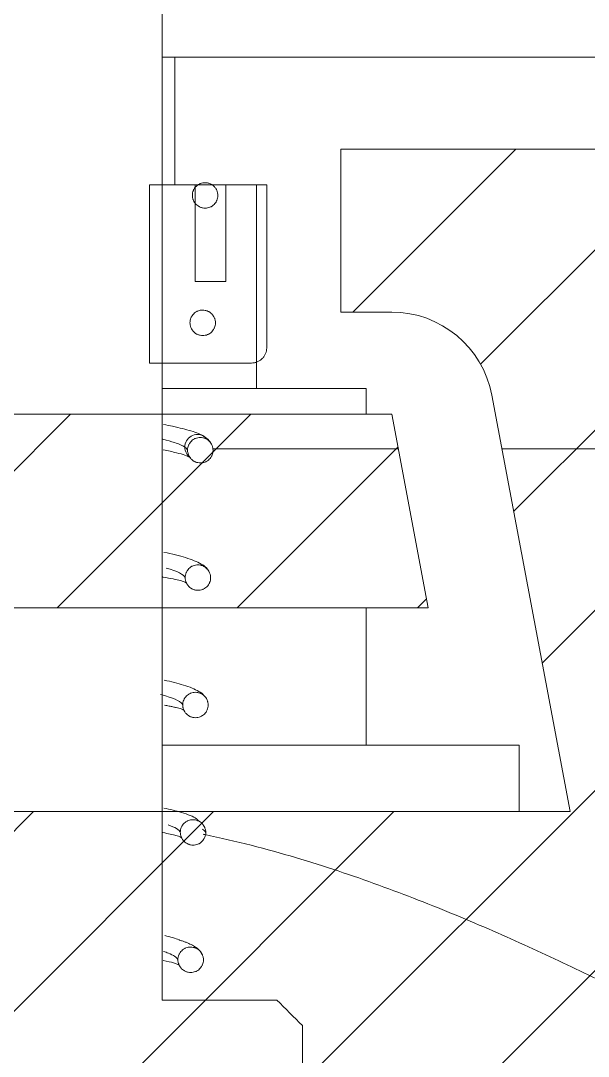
# Model space of a CAD drawing. Extents: x 13676 to 14719, y -16741 to -16132.
# Drawn here: x 13751.64 to 13762.78, y -16425.95 to -16405.63 of the extents above; entities that cross this region are included whole.
import ezdxf

# ---------------------------------------------------------------- set-up
doc = ezdxf.new("R2010")
doc.units = 0
doc.header["$MEASUREMENT"] = 0
doc.layers.get('0').update_dxf_attribs({"color": 3, "linetype": 'CONTINUOUS'})
doc.layers.add('5', color=2, linetype='CONTINUOUS', lineweight=9)
pattern_1 = [(45, (2654.681, -18.976), (-1.76776695, 1.76776695), [])]

# ---------------------------------------------------------------- blocks, each defined once
blk = doc.blocks.new('HATCH9')
at = {"color": 155, "lineweight": 13}
for p, q in [((761.11, 554.762), (761.189, 555.056)), ((767.759, 540.937), (767.842, 541.248)), ((761.579, 537.194), (761.707, 537.671))]:
    blk.add_line(p, q, dxfattribs=at)

msp = doc.modelspace()

# ---------------------------------------------------------------- hatches: boundary and pattern name
at = {"layer": '5'}
h = msp.add_hatch(dxfattribs=at)
h.set_pattern_fill('ANSI31', color=10, scale=20)
h.set_pattern_definition(pattern_1)
edge = h.paths.add_edge_path()
edge.add_line((13758.925, -16413.344), (13758.423, -16413.344))
edge.add_line((13758.423, -16413.344), (13749.4, -16413.344))
edge.add_line((13749.4, -16413.344), (13745.426, -16413.344))
edge.add_line((13745.426, -16413.344), (13744.925, -16413.344))
edge.add_line((13744.925, -16413.344), (13745.804, -16408.144))
edge.add_line((13745.804, -16408.144), (13678.225, -16408.144))
edge.add_line((13678.225, -16408.144), (13678.225, -16414.183))
edge.add_spline(control_points=[(13678.225, -16414.183), (13678.353, -16414.878), (13678.513, -16415.563), (13678.9, -16416.908), (13679.128, -16417.569), (13679.391, -16418.218)], knot_values=[0, 0, 0, 0, 0.5, 0.5, 1, 1, 1, 1], degree=3, periodic=0)
edge.add_spline(control_points=[(13679.392, -16418.218), (13679.63, -16418.806), (13679.86, -16419.397), (13680.303, -16420.586), (13680.515, -16421.184), (13680.719, -16421.785)], knot_values=[0, 0, 0, 0, 0.5, 0.5, 1, 1, 1, 1], degree=3, periodic=0)
edge.add_line((13680.719, -16421.785), (13684.53, -16422.595))
edge.add_line((13684.53, -16422.595), (13684.726, -16422.637))
edge.add_line((13684.726, -16422.637), (13687.465, -16423.219))
edge.add_line((13687.465, -16423.219), (13685.594, -16432.022))
edge.add_line((13685.594, -16432.022), (13685.718, -16432.049))
edge.add_line((13685.718, -16432.049), (13687.154, -16432.354))
edge.add_ellipse((13697.155, -16414.251), major_axis=(4.368, 20.549), ratio=0.852477, start_angle=160.3628, end_angle=161.6262)
edge.add_line((13687.488, -16432.579), (13687.477, -16432.629))
edge.add_ellipse((13698.053, -16414.442), major_axis=(4.374, 20.58), ratio=0.999649, start_angle=161.8156, end_angle=198.2321)
edge.add_line((13700.335, -16435.357), (13700.343, -16435.317))
edge.add_ellipse((13698.809, -16414.603), major_axis=(-4.368, -20.55), ratio=0.878966, start_angle=18.3298, end_angle=19.6391)
edge.add_line((13700.766, -16435.247), (13702.211, -16435.554))
edge.add_line((13702.211, -16435.554), (13704.082, -16426.751))
edge.add_line((13704.082, -16426.751), (13706.83, -16427.335))
edge.add_line((13706.83, -16427.335), (13707.026, -16427.377))
edge.add_line((13707.026, -16427.377), (13709.47, -16427.896))
edge.add_line((13709.47, -16427.896), (13708.564, -16432.16))
edge.add_spline(control_points=[(13708.564, -16432.16), (13709.315, -16431.893), (13710.076, -16431.658), (13711.04, -16431.406), (13711.233, -16431.357), (13711.62, -16431.265), (13711.815, -16431.22), (13712.398, -16431.094), (13712.789, -16431.018), (13713.378, -16430.916), (13713.574, -16430.884), (13713.969, -16430.825), (13714.166, -16430.797), (13714.758, -16430.721), (13715.154, -16430.679), (13716.342, -16430.577), (13717.137, -16430.543), (13717.934, -16430.543)], knot_values=[0, 0, 0, 0, 0.25, 0.25, 0.3125, 0.3125, 0.375, 0.375, 0.5, 0.5, 0.5625, 0.5625, 0.625, 0.625, 0.75, 0.75, 1, 1, 1, 1], degree=3, periodic=0)
edge.add_spline(control_points=[(13727.44, -16430.543), (13724.271, -16430.543), (13721.102, -16430.543), (13717.934, -16430.543)], knot_values=[0, 0, 0, 0, 1, 1, 1, 1], degree=3, periodic=0)
edge.add_spline(control_points=[(13727.44, -16430.543), (13728.446, -16430.543), (13729.452, -16430.554), (13731.464, -16430.596), (13732.469, -16430.627), (13734.48, -16430.71), (13735.485, -16430.762), (13737.494, -16430.887), (13738.498, -16430.96), (13739.5, -16431.044)], knot_values=[0, 0, 0, 0, 0.25, 0.25, 0.5, 0.5, 0.75, 0.75, 1, 1, 1, 1], degree=3, periodic=0)
edge.add_line((13739.5, -16431.044), (13739.925, -16431.044))
edge.add_line((13739.925, -16431.044), (13739.925, -16419.144))
edge.add_arc((13741.925, -16419.144), 2, 90, 180, ccw=False)
edge.add_line((13741.925, -16417.144), (13745.426, -16417.144))
edge.add_line((13745.426, -16417.144), (13754.42, -16417.144))
edge.add_line((13754.42, -16417.144), (13758.423, -16417.144))
edge.add_line((13758.423, -16417.144), (13759.638, -16417.144))
edge.add_line((13759.638, -16417.144), (13758.925, -16413.344))
h = msp.add_hatch(dxfattribs=at)
h.set_pattern_fill('ANSI31', color=10, scale=20)
h.set_pattern_definition(pattern_1)
edge = h.paths.add_edge_path()
edge.add_line((13805.925, -16408.144), (13757.925, -16408.144))
edge.add_line((13757.925, -16408.144), (13757.925, -16411.344))
edge.add_line((13757.925, -16411.344), (13758.925, -16411.344))
edge.add_arc((13758.925, -16413.344), 2, 10.6376, 90, ccw=False)
edge.add_line((13760.89, -16412.974), (13762.425, -16421.144))
edge.add_line((13762.425, -16421.144), (13761.424, -16421.144))
edge.add_line((13761.424, -16421.144), (13741.425, -16421.144))
edge.add_line((13741.425, -16421.144), (13741.425, -16426.344))
edge.add_line((13741.425, -16426.344), (13742.426, -16426.344))
edge.add_line((13742.426, -16426.344), (13745.85, -16426.344))
edge.add_line((13745.85, -16426.344), (13746.677, -16426.344))
edge.add_line((13746.677, -16426.344), (13748.177, -16426.344))
edge.add_line((13748.177, -16426.344), (13748.177, -16431.344))
edge.add_line((13748.177, -16431.344), (13746.677, -16431.344))
edge.add_line((13746.677, -16431.344), (13746.677, -16433.344))
edge.add_line((13746.677, -16433.344), (13746.176, -16433.344))
edge.add_line((13746.176, -16433.344), (13744.978, -16433.344))
edge.add_line((13744.978, -16433.344), (13744.978, -16443.344))
edge.add_line((13744.978, -16443.344), (13759.019, -16443.344))
edge.add_line((13759.019, -16443.344), (13759.019, -16433.344))
edge.add_line((13759.019, -16433.344), (13758.229, -16433.344))
edge.add_line((13758.229, -16433.344), (13757.673, -16433.344))
edge.add_line((13757.673, -16433.344), (13757.173, -16433.344))
edge.add_line((13757.173, -16433.344), (13757.173, -16431.344))
edge.add_line((13757.173, -16431.344), (13755.672, -16431.344))
edge.add_line((13755.672, -16431.344), (13755.672, -16426.344))
edge.add_line((13755.672, -16426.344), (13757.173, -16426.344))
edge.add_line((13757.173, -16426.344), (13757.923, -16426.344))
edge.add_line((13757.923, -16426.344), (13761.424, -16426.344))
edge.add_line((13761.424, -16426.344), (13762.425, -16426.344))
edge.add_arc((13762.425, -16428.344), 2, 0, 90, ccw=False)
edge.add_line((13764.425, -16428.344), (13764.425, -16431.037))
edge.add_spline(control_points=[(13764.425, -16431.037), (13765.421, -16430.955), (13766.917, -16430.847), (13768.414, -16430.762), (13769.413, -16430.711), (13769.912, -16430.688), (13771.411, -16430.626), (13772.41, -16430.595), (13774.41, -16430.554), (13775.41, -16430.543), (13776.41, -16430.543)], knot_values=[0, 0, 0, 0, 0.25, 0.375, 0.375, 0.5, 0.5, 0.75, 0.75, 1, 1, 1, 1], degree=3, periodic=0)
edge.add_spline(control_points=[(13791.925, -16430.543), (13786.753, -16430.543), (13781.581, -16430.543), (13776.41, -16430.543)], knot_values=[0, 0, 0, 0, 1, 1, 1, 1], degree=3, periodic=0)
edge.add_spline(control_points=[(13807.725, -16442.343), (13807.725, -16442.116), (13807.705, -16441.665), (13807.647, -16441.221), (13807.57, -16440.78), (13807.522, -16440.56), (13807.436, -16440.234), (13807.39, -16440.071), (13807.338, -16439.909), (13807.303, -16439.802), (13807.284, -16439.748), (13807.19, -16439.48), (13807.106, -16439.27), (13806.924, -16438.858), (13806.826, -16438.656), (13806.614, -16438.259), (13806.502, -16438.065), (13806.323, -16437.778), (13806.262, -16437.683), (13806.136, -16437.495), (13806.071, -16437.402), (13805.741, -16436.941), (13805.456, -16436.593), (13804.854, -16435.93), (13804.537, -16435.615), (13803.872, -16435.015), (13803.526, -16434.729), (13803.121, -16434.423), (13803.076, -16434.389), (13802.986, -16434.322), (13802.94, -16434.288), (13802.803, -16434.189), (13802.527, -16433.993), (13802.247, -16433.806), (13801.681, -16433.443), (13801.296, -16433.215), (13800.514, -16432.787), (13800.116, -16432.587), (13799.307, -16432.211), (13798.897, -16432.036), (13798.063, -16431.712), (13797.64, -16431.562), (13797.103, -16431.392), (13796.995, -16431.358), (13796.779, -16431.294), (13796.455, -16431.199), (13796.13, -16431.113), (13795.477, -16430.953), (13795.04, -16430.86), (13794.16, -16430.708), (13793.717, -16430.648), (13793.048, -16430.587), (13792.825, -16430.571), (13792.376, -16430.549), (13792.151, -16430.543), (13791.925, -16430.543)], knot_values=[0, 0, 0, 0, 0.03125, 0.0625, 0.0625, 0.09375, 0.09375, 0.109375, 0.117188, 0.117188, 0.125, 0.125, 0.15625, 0.15625, 0.1875, 0.1875, 0.21875, 0.21875, 0.234375, 0.234375, 0.25, 0.25, 0.3125, 0.3125, 0.375, 0.375, 0.4375, 0.4375, 0.445313, 0.445313, 0.453125, 0.453125, 0.46875, 0.5, 0.5, 0.5625, 0.5625, 0.625, 0.625, 0.6875, 0.6875, 0.75, 0.75, 0.765625, 0.765625, 0.78125, 0.8125, 0.8125, 0.875, 0.875, 0.9375, 0.9375, 0.96875, 0.96875, 1, 1, 1, 1], degree=3, periodic=0)
edge.add_line((13807.725, -16442.343), (13807.725, -16446.344))
edge.add_line((13807.725, -16446.344), (13809.325, -16446.344))
edge.add_line((13809.325, -16446.344), (13809.325, -16446.844))
edge.add_spline(control_points=[(13809.325, -16446.844), (13809.492, -16447.01), (13809.659, -16447.177), (13809.825, -16447.344)], knot_values=[0, 0, 0, 0, 1, 1, 1, 1], degree=3, periodic=0)
edge.add_line((13809.825, -16447.344), (13809.825, -16452.344))
edge.add_line((13809.825, -16452.344), (13818.425, -16452.344))
edge.add_line((13818.425, -16452.344), (13818.425, -16661.729))
edge.add_line((13818.425, -16661.729), (13828.425, -16661.729))
edge.add_line((13828.425, -16661.729), (13828.425, -16452.344))
edge.add_line((13828.425, -16452.344), (13844.024, -16452.344))
edge.add_line((13844.024, -16452.344), (13844.024, -16447.344))
edge.add_spline(control_points=[(13844.024, -16447.344), (13844.191, -16447.177), (13844.357, -16447.01), (13844.524, -16446.844)], knot_values=[0, 0, 0, 0, 1, 1, 1, 1], degree=3, periodic=0)
edge.add_line((13844.524, -16446.844), (13844.524, -16446.344))
edge.add_line((13844.524, -16446.344), (13846.124, -16446.344))
edge.add_line((13846.124, -16446.344), (13846.124, -16423.344))
edge.add_line((13846.124, -16423.344), (13805.925, -16423.344))
edge.add_line((13805.925, -16423.344), (13805.925, -16408.144))

# ---------------------------------------------------------------- linework, layer by layer
at = {"linetype": 'Continuous', "lineweight": 18}
for p, q in [((13754.42, -16402.844), (13754.42, -16424.844)), ((13754.42, -16406.344), (13754.671, -16406.344)), ((13754.671, -16406.344), (13808.55, -16406.344)), ((13754.671, -16408.844), (13754.671, -16406.344)), ((13757.925, -16408.144), (13757.925, -16411.344)), ((13805.925, -16408.144), (13757.925, -16408.144)), ((13754.17, -16408.844), (13755.071, -16408.844)), ((13754.17, -16412.344), (13754.17, -16408.844)), ((13756.272, -16408.844), (13754.671, -16408.844)), ((13755.071, -16408.844), (13755.071, -16410.744)), ((13755.672, -16408.844), (13756.472, -16408.844)), ((13755.672, -16410.744), (13755.672, -16408.844)), ((13756.272, -16412.844), (13756.272, -16408.844)), ((13756.472, -16408.844), (13756.472, -16412.044)), ((13755.046, -16409.173), (13755.044, -16409.174)), ((13755.071, -16410.744), (13755.672, -16410.744)), ((13757.925, -16411.344), (13758.925, -16411.344)), ((13756.172, -16412.344), (13754.17, -16412.344)), ((13754.42, -16412.844), (13756.272, -16412.844)), ((13758.423, -16412.844), (13756.272, -16412.844)), ((13758.423, -16413.344), (13758.423, -16412.844)), ((13760.89, -16412.974), (13762.425, -16421.144)), ((13754.42, -16413.344), (13758.423, -16413.344)), ((13758.925, -16413.344), (13758.423, -16413.344)), ((13759.638, -16417.144), (13758.925, -16413.344)), ((13755.415, -16414.026), (13759.053, -16414.026)), ((13761.088, -16414.026), (13791.925, -16414.025)), ((13754.42, -16417.144), (13758.423, -16417.144)), ((13758.423, -16419.844), (13758.423, -16417.144)), ((13758.423, -16417.144), (13759.638, -16417.144)), ((13754.42, -16419.844), (13758.423, -16419.844)), ((13761.424, -16419.844), (13758.423, -16419.844)), ((13761.424, -16421.144), (13761.424, -16419.844)), ((13754.42, -16421.144), (13761.424, -16421.144)), ((13762.425, -16421.144), (13761.424, -16421.144)), ((13754.42, -16424.844), (13756.672, -16424.844)), ((13757.173, -16425.344), (13757.173, -16426.344))]:
    msp.add_line(p, q, dxfattribs=at)
msp.add_arc((13758.925, -16413.344), 2, 10.6376, 90, dxfattribs=at)
for points, knots in [([(13755.014, -16409.053), (13755.014, -16409.037), (13755.016, -16409.02), (13755.023, -16408.988), (13755.028, -16408.973), (13755.037, -16408.95), (13755.041, -16408.943), (13755.049, -16408.928), (13755.053, -16408.921), (13755.066, -16408.901), (13755.077, -16408.888), (13755.1, -16408.865), (13755.112, -16408.854), (13755.133, -16408.841), (13755.14, -16408.837), (13755.154, -16408.829), (13755.162, -16408.826), (13755.184, -16408.817), (13755.2, -16408.812), (13755.232, -16408.807), (13755.249, -16408.805), (13755.281, -16408.806), (13755.297, -16408.807), (13755.322, -16408.812), (13755.33, -16408.814), (13755.345, -16408.819), (13755.361, -16408.824), (13755.375, -16408.831), (13755.39, -16408.839), (13755.397, -16408.843), (13755.417, -16408.857), (13755.429, -16408.867), (13755.446, -16408.885), (13755.452, -16408.891), (13755.462, -16408.904), (13755.467, -16408.91), (13755.481, -16408.931), (13755.488, -16408.945), (13755.498, -16408.968), (13755.501, -16408.976), (13755.506, -16408.991), (13755.508, -16408.999), (13755.513, -16409.023), (13755.514, -16409.039), (13755.514, -16409.056)], [0, 0, 0, 0, 0.0625, 0.0625, 0.125, 0.125, 0.15625, 0.15625, 0.1875, 0.1875, 0.25, 0.25, 0.3125, 0.3125, 0.34375, 0.34375, 0.375, 0.375, 0.4375, 0.4375, 0.5, 0.5, 0.5625, 0.5625, 0.59375, 0.59375, 0.625, 0.65625, 0.65625, 0.6875, 0.6875, 0.75, 0.75, 0.78125, 0.78125, 0.8125, 0.8125, 0.875, 0.875, 0.90625, 0.90625, 0.9375, 0.9375, 1, 1, 1, 1]), ([(13755.514, -16409.056), (13755.514, -16409.072), (13755.513, -16409.089), (13755.506, -16409.121), (13755.501, -16409.136), (13755.491, -16409.159), (13755.488, -16409.166), (13755.48, -16409.18), (13755.476, -16409.187), (13755.462, -16409.208), (13755.452, -16409.22), (13755.429, -16409.244), (13755.416, -16409.254), (13755.396, -16409.268), (13755.389, -16409.272), (13755.374, -16409.28), (13755.367, -16409.283), (13755.344, -16409.292), (13755.328, -16409.296), (13755.296, -16409.302), (13755.28, -16409.304), (13755.247, -16409.303), (13755.231, -16409.302), (13755.207, -16409.297), (13755.199, -16409.295), (13755.183, -16409.29), (13755.168, -16409.285), (13755.153, -16409.278), (13755.139, -16409.27), (13755.132, -16409.266), (13755.111, -16409.252), (13755.099, -16409.241), (13755.082, -16409.224), (13755.077, -16409.218), (13755.066, -16409.205), (13755.061, -16409.198), (13755.048, -16409.178), (13755.04, -16409.163), (13755.031, -16409.141), (13755.028, -16409.133), (13755.023, -16409.117), (13755.021, -16409.11), (13755.016, -16409.086), (13755.014, -16409.07), (13755.014, -16409.053)], [0, 0, 0, 0, 0.0625, 0.0625, 0.125, 0.125, 0.15625, 0.15625, 0.1875, 0.1875, 0.25, 0.25, 0.3125, 0.3125, 0.34375, 0.34375, 0.375, 0.375, 0.4375, 0.4375, 0.5, 0.5, 0.5625, 0.5625, 0.59375, 0.59375, 0.625, 0.65625, 0.65625, 0.6875, 0.6875, 0.75, 0.75, 0.78125, 0.78125, 0.8125, 0.8125, 0.875, 0.875, 0.90625, 0.90625, 0.9375, 0.9375, 1, 1, 1, 1]), ([(13754.966, -16411.553), (13754.966, -16411.536), (13754.968, -16411.52), (13754.975, -16411.488), (13754.98, -16411.472), (13754.989, -16411.45), (13754.993, -16411.442), (13755.001, -16411.428), (13755.005, -16411.421), (13755.019, -16411.401), (13755.029, -16411.388), (13755.052, -16411.365), (13755.065, -16411.354), (13755.085, -16411.341), (13755.092, -16411.337), (13755.106, -16411.329), (13755.114, -16411.326), (13755.137, -16411.317), (13755.152, -16411.312), (13755.184, -16411.306), (13755.201, -16411.305), (13755.234, -16411.305), (13755.25, -16411.307), (13755.274, -16411.312), (13755.282, -16411.314), (13755.298, -16411.318), (13755.313, -16411.324), (13755.328, -16411.331), (13755.342, -16411.338), (13755.349, -16411.343), (13755.369, -16411.357), (13755.382, -16411.367), (13755.399, -16411.385), (13755.404, -16411.391), (13755.414, -16411.403), (13755.419, -16411.41), (13755.433, -16411.431), (13755.441, -16411.445), (13755.45, -16411.468), (13755.453, -16411.475), (13755.458, -16411.491), (13755.46, -16411.499), (13755.465, -16411.523), (13755.467, -16411.539), (13755.467, -16411.555)], [0, 0, 0, 0, 0.0625, 0.0625, 0.125, 0.125, 0.15625, 0.15625, 0.1875, 0.1875, 0.25, 0.25, 0.3125, 0.3125, 0.34375, 0.34375, 0.375, 0.375, 0.4375, 0.4375, 0.5, 0.5, 0.5625, 0.5625, 0.59375, 0.59375, 0.625, 0.65625, 0.65625, 0.6875, 0.6875, 0.75, 0.75, 0.78125, 0.78125, 0.8125, 0.8125, 0.875, 0.875, 0.90625, 0.90625, 0.9375, 0.9375, 1, 1, 1, 1]), ([(13755.467, -16411.555), (13755.467, -16411.572), (13755.465, -16411.588), (13755.458, -16411.62), (13755.453, -16411.636), (13755.444, -16411.658), (13755.44, -16411.666), (13755.432, -16411.68), (13755.428, -16411.687), (13755.414, -16411.707), (13755.404, -16411.72), (13755.381, -16411.744), (13755.368, -16411.754), (13755.348, -16411.768), (13755.341, -16411.772), (13755.327, -16411.779), (13755.319, -16411.783), (13755.296, -16411.792), (13755.281, -16411.796), (13755.249, -16411.802), (13755.232, -16411.803), (13755.199, -16411.803), (13755.183, -16411.801), (13755.159, -16411.797), (13755.151, -16411.795), (13755.135, -16411.79), (13755.12, -16411.785), (13755.105, -16411.778), (13755.091, -16411.77), (13755.084, -16411.766), (13755.064, -16411.752), (13755.051, -16411.741), (13755.034, -16411.724), (13755.029, -16411.717), (13755.019, -16411.705), (13755.014, -16411.698), (13755, -16411.678), (13754.993, -16411.663), (13754.983, -16411.641), (13754.98, -16411.633), (13754.975, -16411.617), (13754.973, -16411.609), (13754.968, -16411.585), (13754.966, -16411.569), (13754.966, -16411.553)], [0, 0, 0, 0, 0.0625, 0.0625, 0.125, 0.125, 0.15625, 0.15625, 0.1875, 0.1875, 0.25, 0.25, 0.3125, 0.3125, 0.34375, 0.34375, 0.375, 0.375, 0.4375, 0.4375, 0.5, 0.5, 0.5625, 0.5625, 0.59375, 0.59375, 0.625, 0.65625, 0.65625, 0.6875, 0.6875, 0.75, 0.75, 0.78125, 0.78125, 0.8125, 0.8125, 0.875, 0.875, 0.90625, 0.90625, 0.9375, 0.9375, 1, 1, 1, 1]), ([(13756.472, -16412.044), (13756.472, -16412.053), (13756.472, -16412.063), (13756.47, -16412.083), (13756.468, -16412.093), (13756.463, -16412.121), (13756.457, -16412.14), (13756.446, -16412.167), (13756.441, -16412.176), (13756.432, -16412.194), (13756.422, -16412.21), (13756.411, -16412.226), (13756.398, -16412.241), (13756.391, -16412.249), (13756.377, -16412.263), (13756.37, -16412.269), (13756.355, -16412.282), (13756.347, -16412.288), (13756.322, -16412.304), (13756.305, -16412.313), (13756.278, -16412.325), (13756.269, -16412.328), (13756.25, -16412.334), (13756.24, -16412.336), (13756.211, -16412.342), (13756.192, -16412.344), (13756.172, -16412.344)], [0, 0, 0, 0, 0.0625, 0.0625, 0.125, 0.125, 0.25, 0.25, 0.3125, 0.3125, 0.375, 0.4375, 0.4375, 0.5, 0.5, 0.5625, 0.5625, 0.625, 0.625, 0.75, 0.75, 0.8125, 0.8125, 0.875, 0.875, 1, 1, 1, 1]), ([(13755.241, -16413.782), (13755.181, -16413.745), (13755.02, -16413.678), (13754.715, -16413.602), (13754.509, -16413.56), (13754.446, -16413.548)], [0, 0, 0, 0, 0.437801, 0.836122, 1, 1, 1, 1]), ([(13754.92, -16414.052), (13754.92, -16414.036), (13754.922, -16414.019), (13754.928, -16413.988), (13754.933, -16413.972), (13754.943, -16413.95), (13754.946, -16413.942), (13754.954, -16413.928), (13754.958, -16413.921), (13754.972, -16413.9), (13754.982, -16413.888), (13755.005, -16413.864), (13755.018, -16413.854), (13755.038, -16413.84), (13755.045, -16413.836), (13755.06, -16413.829), (13755.067, -16413.825), (13755.09, -16413.816), (13755.106, -16413.812), (13755.138, -16413.806), (13755.154, -16413.805), (13755.187, -16413.805), (13755.203, -16413.807), (13755.227, -16413.811), (13755.235, -16413.813), (13755.251, -16413.818), (13755.266, -16413.824), (13755.281, -16413.83), (13755.296, -16413.838), (13755.303, -16413.842), (13755.323, -16413.856), (13755.335, -16413.867), (13755.352, -16413.884), (13755.358, -16413.89), (13755.368, -16413.903), (13755.373, -16413.91), (13755.386, -16413.93), (13755.394, -16413.945), (13755.404, -16413.967), (13755.406, -16413.975), (13755.411, -16413.991), (13755.413, -16413.999), (13755.418, -16414.023), (13755.42, -16414.039), (13755.42, -16414.055)], [0, 0, 0, 0, 0.0625, 0.0625, 0.125, 0.125, 0.15625, 0.15625, 0.1875, 0.1875, 0.25, 0.25, 0.3125, 0.3125, 0.34375, 0.34375, 0.375, 0.375, 0.4375, 0.4375, 0.5, 0.5, 0.5625, 0.5625, 0.59375, 0.59375, 0.625, 0.65625, 0.65625, 0.6875, 0.6875, 0.75, 0.75, 0.78125, 0.78125, 0.8125, 0.8125, 0.875, 0.875, 0.90625, 0.90625, 0.9375, 0.9375, 1, 1, 1, 1]), ([(13754.442, -16414.047), (13754.54, -16414.066), (13754.783, -16414.119), (13754.923, -16414.169), (13754.973, -16414.2)], [0, 0, 0, 0, 0.355367, 1, 1, 1, 1]), ([(13755.42, -16414.055), (13755.42, -16414.072), (13755.418, -16414.088), (13755.412, -16414.12), (13755.407, -16414.136), (13755.397, -16414.158), (13755.393, -16414.166), (13755.386, -16414.18), (13755.381, -16414.187), (13755.368, -16414.207), (13755.358, -16414.22), (13755.334, -16414.243), (13755.322, -16414.254), (13755.302, -16414.267), (13755.295, -16414.272), (13755.28, -16414.279), (13755.273, -16414.283), (13755.25, -16414.291), (13755.234, -16414.296), (13755.202, -16414.302), (13755.185, -16414.303), (13755.153, -16414.303), (13755.137, -16414.301), (13755.112, -16414.296), (13755.104, -16414.294), (13755.089, -16414.29), (13755.073, -16414.284), (13755.059, -16414.277), (13755.044, -16414.27), (13755.037, -16414.265), (13755.017, -16414.251), (13755.005, -16414.241), (13754.988, -16414.223), (13754.982, -16414.217), (13754.972, -16414.204), (13754.967, -16414.198), (13754.954, -16414.177), (13754.946, -16414.163), (13754.936, -16414.14), (13754.934, -16414.133), (13754.929, -16414.117), (13754.927, -16414.109), (13754.922, -16414.085), (13754.92, -16414.069), (13754.92, -16414.052)], [0, 0, 0, 0, 0.0625, 0.0625, 0.125, 0.125, 0.15625, 0.15625, 0.1875, 0.1875, 0.25, 0.25, 0.3125, 0.3125, 0.34375, 0.34375, 0.375, 0.375, 0.4375, 0.4375, 0.5, 0.5, 0.5625, 0.5625, 0.59375, 0.59375, 0.625, 0.65625, 0.65625, 0.6875, 0.6875, 0.75, 0.75, 0.78125, 0.78125, 0.8125, 0.8125, 0.875, 0.875, 0.90625, 0.90625, 0.9375, 0.9375, 1, 1, 1, 1]), ([(13755.346, -16416.449), (13755.324, -16416.391), (13755.223, -16416.288), (13754.907, -16416.16), (13754.617, -16416.091), (13754.457, -16416.058)], [0, 0, 0, 0, 0.360277, 0.684861, 1, 1, 1, 1]), ([(13754.872, -16416.552), (13754.872, -16416.536), (13754.874, -16416.519), (13754.881, -16416.487), (13754.886, -16416.472), (13754.895, -16416.449), (13754.899, -16416.442), (13754.907, -16416.427), (13754.911, -16416.42), (13754.924, -16416.4), (13754.935, -16416.387), (13754.958, -16416.364), (13754.97, -16416.354), (13754.991, -16416.34), (13754.998, -16416.336), (13755.012, -16416.328), (13755.02, -16416.325), (13755.043, -16416.316), (13755.058, -16416.312), (13755.09, -16416.306), (13755.107, -16416.305), (13755.139, -16416.305), (13755.156, -16416.306), (13755.18, -16416.311), (13755.188, -16416.313), (13755.203, -16416.318), (13755.219, -16416.323), (13755.233, -16416.33), (13755.248, -16416.338), (13755.255, -16416.342), (13755.275, -16416.356), (13755.288, -16416.367), (13755.305, -16416.384), (13755.31, -16416.39), (13755.32, -16416.403), (13755.325, -16416.41), (13755.339, -16416.43), (13755.346, -16416.445), (13755.356, -16416.467), (13755.359, -16416.475), (13755.364, -16416.491), (13755.366, -16416.498), (13755.371, -16416.522), (13755.372, -16416.539), (13755.372, -16416.555)], [0, 0, 0, 0, 0.0625, 0.0625, 0.125, 0.125, 0.15625, 0.15625, 0.1875, 0.1875, 0.25, 0.25, 0.3125, 0.3125, 0.34375, 0.34375, 0.375, 0.375, 0.4375, 0.4375, 0.5, 0.5, 0.5625, 0.5625, 0.59375, 0.59375, 0.625, 0.65625, 0.65625, 0.6875, 0.6875, 0.75, 0.75, 0.78125, 0.78125, 0.8125, 0.8125, 0.875, 0.875, 0.90625, 0.90625, 0.9375, 0.9375, 1, 1, 1, 1]), ([(13754.423, -16416.54), (13754.428, -16416.541), (13754.584, -16416.568), (13754.829, -16416.619), (13754.906, -16416.656), (13754.902, -16416.673)], [0, 0, 0, 0, 0.014444, 0.484851, 1, 1, 1, 1]), ([(13755.372, -16416.555), (13755.372, -16416.571), (13755.371, -16416.588), (13755.364, -16416.62), (13755.359, -16416.635), (13755.349, -16416.658), (13755.346, -16416.665), (13755.338, -16416.68), (13755.334, -16416.687), (13755.32, -16416.707), (13755.31, -16416.72), (13755.287, -16416.743), (13755.274, -16416.754), (13755.254, -16416.767), (13755.247, -16416.771), (13755.232, -16416.779), (13755.225, -16416.782), (13755.202, -16416.791), (13755.186, -16416.796), (13755.154, -16416.801), (13755.138, -16416.803), (13755.105, -16416.802), (13755.089, -16416.801), (13755.065, -16416.796), (13755.057, -16416.794), (13755.041, -16416.789), (13755.026, -16416.784), (13755.011, -16416.777), (13754.997, -16416.769), (13754.99, -16416.765), (13754.969, -16416.751), (13754.957, -16416.74), (13754.94, -16416.723), (13754.935, -16416.717), (13754.924, -16416.704), (13754.919, -16416.697), (13754.906, -16416.677), (13754.898, -16416.663), (13754.889, -16416.64), (13754.886, -16416.632), (13754.881, -16416.617), (13754.879, -16416.609), (13754.874, -16416.585), (13754.872, -16416.569), (13754.872, -16416.552)], [0, 0, 0, 0, 0.0625, 0.0625, 0.125, 0.125, 0.15625, 0.15625, 0.1875, 0.1875, 0.25, 0.25, 0.3125, 0.3125, 0.34375, 0.34375, 0.375, 0.375, 0.4375, 0.4375, 0.5, 0.5, 0.5625, 0.5625, 0.59375, 0.59375, 0.625, 0.65625, 0.65625, 0.6875, 0.6875, 0.75, 0.75, 0.78125, 0.78125, 0.8125, 0.8125, 0.875, 0.875, 0.90625, 0.90625, 0.9375, 0.9375, 1, 1, 1, 1]), ([(13755.298, -16418.948), (13755.276, -16418.89), (13755.176, -16418.787), (13754.872, -16418.663), (13754.6, -16418.596), (13754.458, -16418.566)], [0, 0, 0, 0, 0.369752, 0.702693, 1, 1, 1, 1]), ([(13754.389, -16418.849), (13754.424, -16418.858), (13754.671, -16418.926), (13754.803, -16418.993), (13754.824, -16419.052)], [0, 0, 0, 0, 0.133664, 1, 1, 1, 1]), ([(13754.824, -16419.052), (13754.824, -16419.035), (13754.826, -16419.019), (13754.833, -16418.987), (13754.838, -16418.971), (13754.848, -16418.949), (13754.851, -16418.942), (13754.859, -16418.927), (13754.863, -16418.92), (13754.877, -16418.9), (13754.887, -16418.887), (13754.91, -16418.864), (13754.923, -16418.853), (13754.943, -16418.84), (13754.95, -16418.836), (13754.965, -16418.828), (13754.972, -16418.825), (13754.995, -16418.816), (13755.011, -16418.811), (13755.043, -16418.806), (13755.059, -16418.804), (13755.092, -16418.805), (13755.108, -16418.806), (13755.132, -16418.811), (13755.14, -16418.813), (13755.156, -16418.818), (13755.171, -16418.823), (13755.186, -16418.83), (13755.2, -16418.838), (13755.207, -16418.842), (13755.228, -16418.856), (13755.24, -16418.866), (13755.257, -16418.884), (13755.262, -16418.89), (13755.273, -16418.903), (13755.277, -16418.909), (13755.291, -16418.93), (13755.299, -16418.944), (13755.308, -16418.967), (13755.311, -16418.975), (13755.316, -16418.99), (13755.318, -16418.998), (13755.323, -16419.022), (13755.325, -16419.038), (13755.325, -16419.055)], [0, 0, 0, 0, 0.0625, 0.0625, 0.125, 0.125, 0.15625, 0.15625, 0.1875, 0.1875, 0.25, 0.25, 0.3125, 0.3125, 0.34375, 0.34375, 0.375, 0.375, 0.4375, 0.4375, 0.5, 0.5, 0.5625, 0.5625, 0.59375, 0.59375, 0.625, 0.65625, 0.65625, 0.6875, 0.6875, 0.75, 0.75, 0.78125, 0.78125, 0.8125, 0.8125, 0.875, 0.875, 0.90625, 0.90625, 0.9375, 0.9375, 1, 1, 1, 1]), ([(13755.325, -16419.055), (13755.325, -16419.071), (13755.323, -16419.088), (13755.316, -16419.12), (13755.311, -16419.135), (13755.302, -16419.158), (13755.298, -16419.165), (13755.29, -16419.179), (13755.286, -16419.186), (13755.272, -16419.207), (13755.262, -16419.22), (13755.239, -16419.243), (13755.226, -16419.253), (13755.206, -16419.267), (13755.199, -16419.271), (13755.185, -16419.279), (13755.177, -16419.282), (13755.154, -16419.291), (13755.139, -16419.295), (13755.107, -16419.301), (13755.09, -16419.303), (13755.057, -16419.302), (13755.041, -16419.301), (13755.017, -16419.296), (13755.009, -16419.294), (13754.993, -16419.289), (13754.978, -16419.284), (13754.963, -16419.277), (13754.949, -16419.269), (13754.942, -16419.265), (13754.922, -16419.251), (13754.909, -16419.24), (13754.892, -16419.223), (13754.887, -16419.217), (13754.877, -16419.204), (13754.872, -16419.197), (13754.858, -16419.177), (13754.851, -16419.162), (13754.841, -16419.14), (13754.838, -16419.132), (13754.833, -16419.116), (13754.831, -16419.108), (13754.826, -16419.084), (13754.824, -16419.068), (13754.824, -16419.052)], [0, 0, 0, 0, 0.0625, 0.0625, 0.125, 0.125, 0.15625, 0.15625, 0.1875, 0.1875, 0.25, 0.25, 0.3125, 0.3125, 0.34375, 0.34375, 0.375, 0.375, 0.4375, 0.4375, 0.5, 0.5, 0.5625, 0.5625, 0.59375, 0.59375, 0.625, 0.65625, 0.65625, 0.6875, 0.6875, 0.75, 0.75, 0.78125, 0.78125, 0.8125, 0.8125, 0.875, 0.875, 0.90625, 0.90625, 0.9375, 0.9375, 1, 1, 1, 1]), ([(13755.132, -16421.326), (13755.122, -16421.312), (13755.064, -16421.25), (13754.835, -16421.167), (13754.58, -16421.103), (13754.455, -16421.075)], [0, 0, 0, 0, 0.129171, 0.609892, 1, 1, 1, 1]), ([(13754.777, -16421.552), (13754.777, -16421.535), (13754.779, -16421.519), (13754.785, -16421.487), (13754.79, -16421.471), (13754.8, -16421.449), (13754.803, -16421.441), (13754.811, -16421.427), (13754.815, -16421.42), (13754.829, -16421.399), (13754.839, -16421.387), (13754.863, -16421.363), (13754.875, -16421.353), (13754.895, -16421.34), (13754.902, -16421.335), (13754.917, -16421.328), (13754.924, -16421.324), (13754.947, -16421.315), (13754.963, -16421.311), (13754.995, -16421.305), (13755.011, -16421.304), (13755.044, -16421.304), (13755.06, -16421.306), (13755.084, -16421.311), (13755.092, -16421.313), (13755.108, -16421.317), (13755.123, -16421.323), (13755.138, -16421.33), (13755.153, -16421.337), (13755.16, -16421.342), (13755.18, -16421.356), (13755.192, -16421.366), (13755.209, -16421.384), (13755.215, -16421.39), (13755.225, -16421.403), (13755.23, -16421.409), (13755.243, -16421.43), (13755.251, -16421.444), (13755.26, -16421.467), (13755.263, -16421.474), (13755.268, -16421.49), (13755.27, -16421.498), (13755.275, -16421.522), (13755.277, -16421.538), (13755.277, -16421.555)], [0, 0, 0, 0, 0.0625, 0.0625, 0.125, 0.125, 0.15625, 0.15625, 0.1875, 0.1875, 0.25, 0.25, 0.3125, 0.3125, 0.34375, 0.34375, 0.375, 0.375, 0.4375, 0.4375, 0.5, 0.5, 0.5625, 0.5625, 0.59375, 0.59375, 0.625, 0.65625, 0.65625, 0.6875, 0.6875, 0.75, 0.75, 0.78125, 0.78125, 0.8125, 0.8125, 0.875, 0.875, 0.90625, 0.90625, 0.9375, 0.9375, 1, 1, 1, 1]), ([(13754.436, -16421.557), (13754.544, -16421.577), (13754.745, -16421.621), (13754.811, -16421.656), (13754.806, -16421.672)], [0, 0, 0, 0, 0.426051, 1, 1, 1, 1]), ([(13755.277, -16421.555), (13755.277, -16421.571), (13755.275, -16421.587), (13755.268, -16421.619), (13755.264, -16421.635), (13755.254, -16421.657), (13755.25, -16421.665), (13755.243, -16421.679), (13755.238, -16421.686), (13755.225, -16421.707), (13755.214, -16421.719), (13755.191, -16421.743), (13755.179, -16421.753), (13755.159, -16421.767), (13755.152, -16421.771), (13755.137, -16421.778), (13755.129, -16421.782), (13755.107, -16421.791), (13755.091, -16421.795), (13755.059, -16421.801), (13755.042, -16421.802), (13755.01, -16421.802), (13754.994, -16421.8), (13754.969, -16421.796), (13754.961, -16421.794), (13754.946, -16421.789), (13754.93, -16421.783), (13754.916, -16421.776), (13754.901, -16421.769), (13754.894, -16421.764), (13754.874, -16421.75), (13754.862, -16421.74), (13754.845, -16421.722), (13754.839, -16421.716), (13754.829, -16421.703), (13754.824, -16421.697), (13754.811, -16421.676), (13754.803, -16421.662), (13754.793, -16421.639), (13754.791, -16421.632), (13754.786, -16421.616), (13754.784, -16421.608), (13754.779, -16421.584), (13754.777, -16421.568), (13754.777, -16421.552)], [0, 0, 0, 0, 0.0625, 0.0625, 0.125, 0.125, 0.15625, 0.15625, 0.1875, 0.1875, 0.25, 0.25, 0.3125, 0.3125, 0.34375, 0.34375, 0.375, 0.375, 0.4375, 0.4375, 0.5, 0.5, 0.5625, 0.5625, 0.59375, 0.59375, 0.625, 0.65625, 0.65625, 0.6875, 0.6875, 0.75, 0.75, 0.78125, 0.78125, 0.8125, 0.8125, 0.875, 0.875, 0.90625, 0.90625, 0.9375, 0.9375, 1, 1, 1, 1]), ([(13754.769, -16423.668), (13754.764, -16423.666), (13754.687, -16423.633), (13754.583, -16423.604), (13754.471, -16423.579)], [0, 0, 0, 0, 0.065297, 1, 1, 1, 1]), ([(13754.73, -16424.051), (13754.73, -16424.035), (13754.732, -16424.018), (13754.739, -16423.986), (13754.744, -16423.971), (13754.753, -16423.948), (13754.757, -16423.941), (13754.765, -16423.926), (13754.769, -16423.919), (13754.782, -16423.899), (13754.793, -16423.886), (13754.816, -16423.863), (13754.828, -16423.853), (13754.849, -16423.839), (13754.856, -16423.835), (13754.87, -16423.827), (13754.878, -16423.824), (13754.901, -16423.815), (13754.916, -16423.811), (13754.948, -16423.805), (13754.965, -16423.804), (13754.997, -16423.804), (13755.014, -16423.806), (13755.038, -16423.81), (13755.046, -16423.812), (13755.061, -16423.817), (13755.077, -16423.822), (13755.091, -16423.829), (13755.106, -16423.837), (13755.113, -16423.841), (13755.133, -16423.855), (13755.146, -16423.866), (13755.163, -16423.883), (13755.168, -16423.89), (13755.178, -16423.902), (13755.183, -16423.909), (13755.197, -16423.929), (13755.204, -16423.944), (13755.214, -16423.966), (13755.217, -16423.974), (13755.222, -16423.99), (13755.224, -16423.998), (13755.229, -16424.022), (13755.23, -16424.038), (13755.23, -16424.054)], [0, 0, 0, 0, 0.0625, 0.0625, 0.125, 0.125, 0.15625, 0.15625, 0.1875, 0.1875, 0.25, 0.25, 0.3125, 0.3125, 0.34375, 0.34375, 0.375, 0.375, 0.4375, 0.4375, 0.5, 0.5, 0.5625, 0.5625, 0.59375, 0.59375, 0.625, 0.65625, 0.65625, 0.6875, 0.6875, 0.75, 0.75, 0.78125, 0.78125, 0.8125, 0.8125, 0.875, 0.875, 0.90625, 0.90625, 0.9375, 0.9375, 1, 1, 1, 1]), ([(13754.442, -16424.066), (13754.526, -16424.083), (13754.702, -16424.123), (13754.764, -16424.155), (13754.76, -16424.172)], [0, 0, 0, 0, 0.386461, 1, 1, 1, 1]), ([(13755.23, -16424.054), (13755.23, -16424.071), (13755.229, -16424.087), (13755.222, -16424.119), (13755.217, -16424.135), (13755.207, -16424.157), (13755.204, -16424.165), (13755.196, -16424.179), (13755.192, -16424.186), (13755.178, -16424.206), (13755.168, -16424.219), (13755.145, -16424.242), (13755.132, -16424.253), (13755.112, -16424.266), (13755.105, -16424.271), (13755.09, -16424.278), (13755.083, -16424.282), (13755.06, -16424.29), (13755.044, -16424.295), (13755.012, -16424.301), (13754.996, -16424.302), (13754.963, -16424.302), (13754.947, -16424.3), (13754.923, -16424.295), (13754.915, -16424.293), (13754.899, -16424.289), (13754.884, -16424.283), (13754.869, -16424.276), (13754.855, -16424.268), (13754.848, -16424.264), (13754.827, -16424.25), (13754.815, -16424.24), (13754.798, -16424.222), (13754.793, -16424.216), (13754.782, -16424.203), (13754.777, -16424.196), (13754.764, -16424.176), (13754.756, -16424.162), (13754.747, -16424.139), (13754.744, -16424.131), (13754.739, -16424.116), (13754.737, -16424.108), (13754.732, -16424.084), (13754.73, -16424.068), (13754.73, -16424.051)], [0, 0, 0, 0, 0.0625, 0.0625, 0.125, 0.125, 0.15625, 0.15625, 0.1875, 0.1875, 0.25, 0.25, 0.3125, 0.3125, 0.34375, 0.34375, 0.375, 0.375, 0.4375, 0.4375, 0.5, 0.5, 0.5625, 0.5625, 0.59375, 0.59375, 0.625, 0.65625, 0.65625, 0.6875, 0.6875, 0.75, 0.75, 0.78125, 0.78125, 0.8125, 0.8125, 0.875, 0.875, 0.90625, 0.90625, 0.9375, 0.9375, 1, 1, 1, 1])]:
    msp.add_open_spline(points, degree=3, knots=knots, dxfattribs=at)
at = {"linetype": 'Continuous', "lineweight": 13}
for points, knots in [([(13754.434, -16413.84), (13754.52, -16413.861), (13754.596, -16413.882), (13754.754, -16413.933), (13754.822, -16413.963), (13754.866, -16413.994)], [0, 0, 0, 0, 0.407583, 0.407583, 1, 1, 1, 1]), ([(13754.866, -16413.994), (13754.866, -16413.907), (13754.964, -16413.734), (13755.163, -16413.734), (13755.238, -16413.78), (13755.24, -16413.781)], [0, 0, 0, 0, 0.492449, 0.984996, 1, 1, 1, 1]), ([(13754.975, -16414.201), (13754.909, -16414.156), (13754.866, -16414.075), (13754.866, -16413.994), (13754.866, -16413.994)], [0, 0, 0, 0, 0.999788, 1, 1, 1, 1]), ([(13776.41, -16430.543), (13776.399, -16430.543), (13776.347, -16430.54), (13776.248, -16430.535), (13776.159, -16430.53), (13776.109, -16430.527), (13775.942, -16430.516), (13775.81, -16430.507), (13775.633, -16430.491), (13775.597, -16430.488), (13775.524, -16430.481), (13775.414, -16430.47), (13775.223, -16430.447), (13775.066, -16430.425), (13774.907, -16430.4), (13774.827, -16430.386), (13774.584, -16430.34), (13774.42, -16430.304), (13774.169, -16430.238), (13774.084, -16430.214), (13773.912, -16430.163), (13773.651, -16430.08), (13773.377, -16429.978), (13772.995, -16429.823), (13772.796, -16429.737), (13772.483, -16429.592), (13772.376, -16429.541), (13772.156, -16429.435), (13772.044, -16429.38), (13771.698, -16429.206), (13771.457, -16429.08), (13771.076, -16428.877), (13770.946, -16428.808), (13770.681, -16428.663), (13770.545, -16428.589), (13770.129, -16428.358), (13769.84, -16428.196), (13769.239, -16427.855), (13768.302, -16427.32), (13767.265, -16426.726), (13766.166, -16426.113), (13765.789, -16425.905), (13765.013, -16425.486), (13764.615, -16425.274), (13763.796, -16424.851), (13763.376, -16424.639), (13762.511, -16424.216), (13762.067, -16424.005), (13761.151, -16423.588), (13760.68, -16423.382), (13759.704, -16422.978), (13759.2, -16422.779), (13758.414, -16422.494), (13758.147, -16422.401), (13757.601, -16422.22), (13757.323, -16422.132), (13756.754, -16421.963), (13756.464, -16421.882), (13755.87, -16421.731), (13755.566, -16421.66), (13755.246, -16421.594), (13755.235, -16421.591), (13755.224, -16421.589)], [0, 0, 0, 0, 0.033204, 0.054205, 0.054205, 0.075206, 0.075206, 0.117209, 0.117209, 0.12771, 0.12771, 0.13821, 0.159212, 0.180213, 0.180213, 0.201214, 0.201214, 0.243217, 0.243217, 0.264218, 0.264218, 0.28522, 0.327222, 0.327222, 0.369225, 0.369225, 0.390226, 0.390226, 0.411228, 0.411228, 0.45323, 0.45323, 0.474232, 0.474232, 0.495233, 0.495233, 0.537236, 0.537236, 0.579238, 0.663244, 0.663244, 0.705246, 0.705246, 0.747249, 0.747249, 0.789252, 0.789252, 0.831254, 0.831254, 0.873257, 0.873257, 0.91526, 0.91526, 0.936261, 0.936261, 0.957262, 0.957262, 0.978264, 0.978264, 0.999265, 0.999265, 1, 1, 1, 1]), ([(13754.445, -16423.889), (13754.481, -16423.9), (13754.627, -16423.952), (13754.711, -16424.006), (13754.729, -16424.049), (13754.73, -16424.051)], [0, 0, 0, 0, 0.212371, 0.95753, 1, 1, 1, 1])]:
    msp.add_open_spline(points, degree=3, knots=knots, dxfattribs=at)
at = {"linetype": 'Continuous', "lineweight": 18}
for points, degree in [([(13755.385, -16413.929), (13755.343, -16413.846), (13755.24, -16413.781)], 2), ([(13754.866, -16413.994), (13754.895, -16414.013), (13754.913, -16414.033), (13754.92, -16414.053)], 3), ([(13754.498, -16416.367), (13754.722, -16416.429), (13754.85, -16416.491), (13754.872, -16416.552)], 3), ([(13754.469, -16419.058), (13754.879, -16419.132), (13754.855, -16419.174)], 2), ([(13754.537, -16421.405), (13754.678, -16421.454), (13754.759, -16421.503), (13754.777, -16421.551)], 3), ([(13755.277, -16421.554), (13755.269, -16421.532), (13755.245, -16421.51), (13755.207, -16421.488)], 3), ([(13755.203, -16423.946), (13755.142, -16423.786), (13754.769, -16423.668)], 2), ([(13756.672, -16424.844), (13756.839, -16425.01), (13757.006, -16425.177), (13757.173, -16425.344)], 3)]:
    msp.add_open_spline(points, degree=degree, dxfattribs=at)
at = {"layer": '5', "color": 10}
for p, q in [((13757.925, -16408.144), (13757.925, -16411.344)), ((13805.925, -16408.144), (13757.925, -16408.144)), ((13757.925, -16411.344), (13758.925, -16411.344)), ((13760.89, -16412.974), (13762.425, -16421.144)), ((13749.4, -16413.344), (13758.423, -16413.344)), ((13758.925, -16413.344), (13758.423, -16413.344)), ((13759.638, -16417.144), (13758.925, -16413.344)), ((13745.426, -16417.144), (13754.42, -16417.144)), ((13754.42, -16417.144), (13758.423, -16417.144)), ((13758.423, -16417.144), (13759.638, -16417.144)), ((13741.425, -16421.144), (13761.424, -16421.144)), ((13762.425, -16421.144), (13761.424, -16421.144))]:
    msp.add_line(p, q, dxfattribs=at)
msp.add_arc((13758.925, -16413.344), 2, 10.6376, 90, dxfattribs=at)

# ---------------------------------------------------------------- block references
at = {"linetype": 'Continuous', "lineweight": 13}
msp.add_blockref('HATCH9', (12987.316, -16967.696), dxfattribs=at)

doc.saveas('drawing.dxf')
